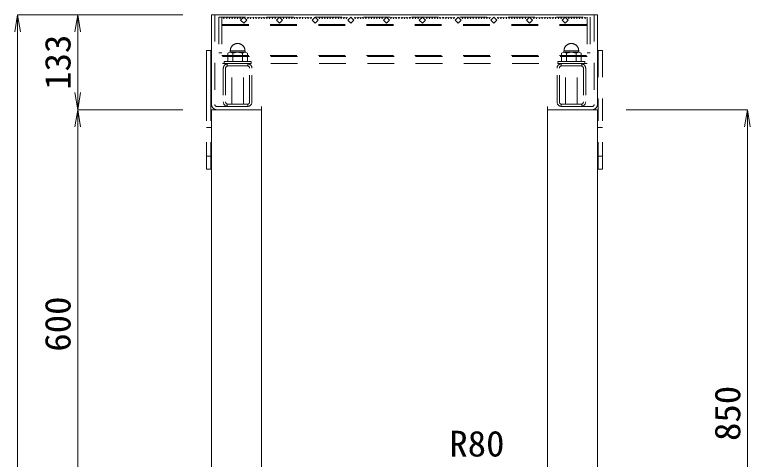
# Model space of a CAD drawing. Units: millimetres at full size. Extents: x -734 to 58102, y 49499 to 87169.
# Drawn here: x 42956 to 43986, y 77224 to 77846 of the extents above; entities that cross this region are included whole.
import ezdxf
from ezdxf.enums import TextEntityAlignment as Align

# ---------------------------------------------------------------- set-up
doc = ezdxf.new("R2010")
doc.units = ezdxf.units.MM
doc.header["$LTSCALE"] = 50
doc.linetypes.add('USER1', pattern=[1.35, 0.75, -0.6])
for name, color, linetype, lineweight in [('寸法線', 7, 'Continuous', 13), ('引出線', 4, 'Continuous', 13), ('本体', 2, 'Continuous', 20), ('ｸﾞﾚｰﾁﾝｸﾞ', 7, 'USER1', 9)]:
    doc.layers.add(name, color=color, linetype=linetype, lineweight=lineweight)
doc.styles.add('ＭＳ 明朝', font='')
doc.styles.get('ＭＳ 明朝').set_extended_font_data('MS Mincho')

# ---------------------------------------------------------------- blocks, each defined once
blk = doc.blocks.new('open_arrow')
at = {"color": 0, "linetype": 'Continuous', "lineweight": -2}
blk.add_lwpolyline([(7.5, 1.25), (0, 0), (7.5, -1.25)], dxfattribs=at)

msp = doc.modelspace()

# ---------------------------------------------------------------- linework, layer by layer
at = {"layer": '寸法線'}
for p, q in [((42960.26, 76863.03), (42960.26, 77846.03)), ((43191.67, 77846.03), (42960.26, 77846.03)), ((43044.4, 77846.03), (43044.4, 77713.03)), ((43191.67, 77846.03), (43044.4, 77846.03)), ((43044.4, 77713.03), (43044.4, 77113.03)), ((43191.67, 77713.03), (43044.4, 77713.03)), ((43191.67, 77713.03), (43044.4, 77713.03)), ((43811.67, 77713.03), (43981.53, 77713.03)), ((43981.53, 77713.03), (43981.53, 76863.03))]:
    msp.add_line(p, q, dxfattribs=at)
at = {"layer": '本体'}
for p, q in [((43231.67, 76863.03), (43231.67, 77713.03)), ((43301.67, 77713.03), (43231.67, 77713.03)), ((43301.67, 77207.07), (43301.67, 77713.03)), ((43701.67, 77207.07), (43701.67, 77713.03)), ((43771.67, 77713.03), (43701.67, 77713.03)), ((43771.67, 76863.03), (43771.67, 77713.03))]:
    msp.add_line(p, q, dxfattribs=at)
at = {"layer": 'ｸﾞﾚｰﾁﾝｸﾞ', "linetype": 'Continuous'}
for p, q in [((43231.67, 77846.03), (43771.67, 77846.03)), ((43231.67, 77846.03), (43231.67, 77720.53)), ((43771.67, 77846.03), (43771.67, 77720.53)), ((43224.67, 77796.03), (43224.67, 77713.03)), ((43224.67, 77796.03), (43230.67, 77796.03)), ((43230.67, 77796.03), (43230.67, 77713.03))]:
    msp.add_line(p, q, dxfattribs=at)
at = {"layer": 'ｸﾞﾚｰﾁﾝｸﾞ'}
for p, q in [((43236.17, 77846.03), (43236.17, 77720.53)), ((43767.17, 77846.03), (43767.17, 77720.53)), ((43241.67, 77842.53), (43241.67, 77792.53)), ((43246.17, 77842.53), (43246.17, 77777.53)), ((43246.17, 77842.53), (43246.17, 77792.53)), ((43248.17, 77842.53), (43249.07, 77840.43)), ((43249.07, 77840.43), (43249.97, 77842.53)), ((43251.97, 77842.53), (43252.87, 77840.43)), ((43252.87, 77840.43), (43253.77, 77842.53)), ((43255.77, 77842.53), (43256.67, 77840.43)), ((43256.67, 77840.43), (43257.57, 77842.53)), ((43259.57, 77842.53), (43260.47, 77840.43)), ((43260.47, 77840.43), (43261.37, 77842.53)), ((43263.37, 77842.53), (43264.27, 77840.43)), ((43264.27, 77840.43), (43265.17, 77842.53)), ((43267.17, 77842.53), (43268.07, 77840.43)), ((43268.07, 77840.43), (43268.97, 77842.53)), ((43270.97, 77842.53), (43271.87, 77840.43)), ((43271.87, 77840.43), (43272.77, 77842.53)), ((43276.67, 77842.53), (43272.43, 77838.29)), ((43272.43, 77838.29), (43276.67, 77834.05)), ((43280.92, 77838.29), (43276.67, 77842.53)), ((43276.67, 77834.05), (43280.92, 77838.29)), ((43281.67, 77842.53), (43282.57, 77840.43)), ((43282.57, 77840.43), (43283.47, 77842.53)), ((43285.47, 77842.53), (43286.37, 77840.43)), ((43286.37, 77840.43), (43287.27, 77842.53)), ((43289.27, 77842.53), (43290.17, 77840.43)), ((43290.17, 77840.43), (43291.07, 77842.53)), ((43293.07, 77842.53), (43293.97, 77840.43)), ((43293.97, 77840.43), (43294.87, 77842.53)), ((43296.87, 77842.53), (43297.77, 77840.43)), ((43297.77, 77840.43), (43298.67, 77842.53)), ((43300.67, 77842.53), (43301.57, 77840.43)), ((43301.57, 77840.43), (43302.47, 77842.53)), ((43304.47, 77842.53), (43305.37, 77840.43)), ((43305.37, 77840.43), (43306.27, 77842.53)), ((43308.27, 77842.53), (43309.17, 77840.43)), ((43309.17, 77840.43), (43310.07, 77842.53)), ((43312.07, 77842.53), (43312.97, 77840.43)), ((43312.97, 77840.43), (43313.87, 77842.53)), ((43315.87, 77842.53), (43316.77, 77840.43)), ((43316.77, 77840.43), (43317.67, 77842.53)), ((43319.67, 77842.53), (43320.57, 77840.43)), ((43320.57, 77840.43), (43321.47, 77842.53)), ((43326.67, 77842.53), (43322.43, 77838.29)), ((43322.43, 77838.29), (43326.67, 77834.05)), ((43330.92, 77838.29), (43326.67, 77842.53)), ((43326.67, 77834.05), (43330.92, 77838.29)), ((43331.67, 77842.53), (43332.57, 77840.43)), ((43332.57, 77840.43), (43333.47, 77842.53)), ((43335.47, 77842.53), (43336.37, 77840.43)), ((43336.37, 77840.43), (43337.27, 77842.53)), ((43339.27, 77842.53), (43340.17, 77840.43)), ((43340.17, 77840.43), (43341.07, 77842.53)), ((43343.07, 77842.53), (43343.97, 77840.43)), ((43343.97, 77840.43), (43344.87, 77842.53)), ((43346.87, 77842.53), (43347.77, 77840.43)), ((43347.77, 77840.43), (43348.67, 77842.53)), ((43350.67, 77842.53), (43351.57, 77840.43)), ((43351.57, 77840.43), (43352.47, 77842.53)), ((43354.47, 77842.53), (43355.37, 77840.43)), ((43355.37, 77840.43), (43356.27, 77842.53)), ((43358.27, 77842.53), (43359.17, 77840.43)), ((43359.17, 77840.43), (43360.07, 77842.53)), ((43362.07, 77842.53), (43362.97, 77840.43)), ((43362.97, 77840.43), (43363.87, 77842.53)), ((43365.87, 77842.53), (43366.77, 77840.43)), ((43366.77, 77840.43), (43367.67, 77842.53)), ((43369.67, 77842.53), (43370.57, 77840.43)), ((43370.57, 77840.43), (43371.47, 77842.53)), ((43376.67, 77842.53), (43372.43, 77838.29)), ((43372.43, 77838.29), (43376.67, 77834.05)), ((43380.92, 77838.29), (43376.67, 77842.53)), ((43376.67, 77834.05), (43380.92, 77838.29)), ((43381.67, 77842.53), (43382.57, 77840.43)), ((43382.57, 77840.43), (43383.47, 77842.53)), ((43385.47, 77842.53), (43386.37, 77840.43)), ((43386.37, 77840.43), (43387.27, 77842.53)), ((43389.27, 77842.53), (43390.17, 77840.43)), ((43390.17, 77840.43), (43391.07, 77842.53)), ((43393.07, 77842.53), (43393.97, 77840.43)), ((43393.97, 77840.43), (43394.87, 77842.53)), ((43396.87, 77842.53), (43397.77, 77840.43)), ((43397.77, 77840.43), (43398.67, 77842.53)), ((43400.67, 77842.53), (43401.57, 77840.43)), ((43401.57, 77840.43), (43402.47, 77842.53)), ((43404.47, 77842.53), (43405.37, 77840.43)), ((43405.37, 77840.43), (43406.27, 77842.53)), ((43408.27, 77842.53), (43409.17, 77840.43)), ((43409.17, 77840.43), (43410.07, 77842.53)), ((43412.07, 77842.53), (43412.97, 77840.43)), ((43412.97, 77840.43), (43413.87, 77842.53)), ((43415.87, 77842.53), (43416.77, 77840.43)), ((43416.77, 77840.43), (43417.67, 77842.53)), ((43419.67, 77842.53), (43420.57, 77840.43)), ((43420.57, 77840.43), (43421.47, 77842.53)), ((43426.67, 77842.53), (43422.43, 77838.29)), ((43422.43, 77838.29), (43426.67, 77834.05)), ((43430.92, 77838.29), (43426.67, 77842.53)), ((43426.67, 77834.05), (43430.92, 77838.29)), ((43431.67, 77842.53), (43432.57, 77840.43)), ((43432.57, 77840.43), (43433.47, 77842.53)), ((43435.47, 77842.53), (43436.37, 77840.43)), ((43436.37, 77840.43), (43437.27, 77842.53)), ((43439.27, 77842.53), (43440.17, 77840.43)), ((43440.17, 77840.43), (43441.07, 77842.53)), ((43443.07, 77842.53), (43443.97, 77840.43)), ((43443.97, 77840.43), (43444.87, 77842.53)), ((43446.87, 77842.53), (43447.77, 77840.43)), ((43447.77, 77840.43), (43448.67, 77842.53)), ((43450.67, 77842.53), (43451.57, 77840.43)), ((43451.57, 77840.43), (43452.47, 77842.53)), ((43454.47, 77842.53), (43455.37, 77840.43)), ((43455.37, 77840.43), (43456.27, 77842.53)), ((43458.27, 77842.53), (43459.17, 77840.43)), ((43459.17, 77840.43), (43460.07, 77842.53)), ((43462.07, 77842.53), (43462.97, 77840.43)), ((43462.97, 77840.43), (43463.87, 77842.53)), ((43465.87, 77842.53), (43466.77, 77840.43)), ((43466.77, 77840.43), (43467.67, 77842.53)), ((43469.67, 77842.53), (43470.58, 77840.43)), ((43470.58, 77840.43), (43471.47, 77842.53)), ((43476.67, 77842.53), (43472.43, 77838.29)), ((43472.43, 77838.29), (43476.67, 77834.05)), ((43480.92, 77838.29), (43476.67, 77842.53)), ((43476.67, 77834.05), (43480.92, 77838.29)), ((43481.67, 77842.53), (43482.57, 77840.43)), ((43482.57, 77840.43), (43483.47, 77842.53)), ((43485.47, 77842.53), (43486.37, 77840.43)), ((43486.37, 77840.43), (43487.27, 77842.53)), ((43489.27, 77842.53), (43490.17, 77840.43)), ((43490.17, 77840.43), (43491.07, 77842.53)), ((43493.07, 77842.53), (43493.97, 77840.43)), ((43493.97, 77840.43), (43494.87, 77842.53)), ((43496.87, 77842.53), (43497.77, 77840.43)), ((43497.77, 77840.43), (43498.67, 77842.53)), ((43500.67, 77842.53), (43501.57, 77840.43)), ((43502.67, 77842.53), (43501.78, 77840.43)), ((43505.58, 77840.43), (43504.68, 77842.53)), ((43506.47, 77842.53), (43505.58, 77840.43)), ((43509.37, 77840.43), (43508.48, 77842.53)), ((43510.27, 77842.53), (43509.37, 77840.43)), ((43513.17, 77840.43), (43512.28, 77842.53)), ((43514.08, 77842.53), (43513.17, 77840.43)), ((43516.98, 77840.43), (43516.08, 77842.53)), ((43517.87, 77842.53), (43516.98, 77840.43)), ((43520.78, 77840.43), (43519.87, 77842.53)), ((43521.67, 77842.53), (43520.78, 77840.43)), ((43522.43, 77838.29), (43526.68, 77842.53)), ((43526.68, 77834.05), (43522.43, 77838.29)), ((43526.68, 77842.53), (43530.92, 77838.29)), ((43530.92, 77838.29), (43526.68, 77834.05)), ((43532.77, 77840.43), (43531.87, 77842.53)), ((43533.68, 77842.53), (43532.77, 77840.43)), ((43536.58, 77840.43), (43535.68, 77842.53)), ((43537.48, 77842.53), (43536.58, 77840.43)), ((43540.38, 77840.43), (43539.48, 77842.53)), ((43541.28, 77842.53), (43540.38, 77840.43)), ((43544.18, 77840.43), (43543.28, 77842.53)), ((43545.08, 77842.53), (43544.18, 77840.43)), ((43547.98, 77840.43), (43547.08, 77842.53)), ((43548.88, 77842.53), (43547.98, 77840.43)), ((43551.78, 77840.43), (43550.88, 77842.53)), ((43552.68, 77842.53), (43551.78, 77840.43)), ((43555.58, 77840.43), (43554.68, 77842.53)), ((43556.48, 77842.53), (43555.58, 77840.43)), ((43559.38, 77840.43), (43558.48, 77842.53)), ((43560.28, 77842.53), (43559.38, 77840.43)), ((43563.18, 77840.43), (43562.28, 77842.53)), ((43564.08, 77842.53), (43563.18, 77840.43)), ((43566.98, 77840.43), (43566.08, 77842.53)), ((43567.88, 77842.53), (43566.98, 77840.43)), ((43570.78, 77840.43), (43569.88, 77842.53)), ((43571.68, 77842.53), (43570.78, 77840.43)), ((43572.43, 77838.29), (43576.68, 77842.53)), ((43576.68, 77834.05), (43572.43, 77838.29)), ((43576.68, 77842.53), (43580.92, 77838.29)), ((43580.92, 77838.29), (43576.68, 77834.05)), ((43582.77, 77840.43), (43581.87, 77842.53)), ((43583.68, 77842.53), (43582.77, 77840.43)), ((43586.58, 77840.43), (43585.67, 77842.53)), ((43587.48, 77842.53), (43586.58, 77840.43)), ((43590.37, 77840.43), (43589.47, 77842.53)), ((43591.28, 77842.53), (43590.37, 77840.43)), ((43594.17, 77840.43), (43593.27, 77842.53)), ((43595.08, 77842.53), (43594.17, 77840.43)), ((43597.97, 77840.43), (43597.07, 77842.53)), ((43598.88, 77842.53), (43597.97, 77840.43)), ((43601.77, 77840.43), (43600.87, 77842.53)), ((43602.68, 77842.53), (43601.77, 77840.43)), ((43605.57, 77840.43), (43604.67, 77842.53)), ((43606.48, 77842.53), (43605.57, 77840.43)), ((43609.37, 77840.43), (43608.47, 77842.53)), ((43610.28, 77842.53), (43609.37, 77840.43)), ((43613.17, 77840.43), (43612.27, 77842.53)), ((43614.08, 77842.53), (43613.17, 77840.43)), ((43616.97, 77840.43), (43616.07, 77842.53)), ((43617.88, 77842.53), (43616.97, 77840.43)), ((43620.77, 77840.43), (43619.87, 77842.53)), ((43621.67, 77842.53), (43620.77, 77840.43)), ((43622.43, 77838.29), (43626.68, 77842.53)), ((43626.68, 77834.05), (43622.43, 77838.29)), ((43626.68, 77842.53), (43630.92, 77838.29)), ((43630.92, 77838.29), (43626.68, 77834.05)), ((43632.77, 77840.43), (43631.87, 77842.53)), ((43633.68, 77842.53), (43632.77, 77840.43)), ((43636.58, 77840.43), (43635.68, 77842.53)), ((43637.48, 77842.53), (43636.58, 77840.43)), ((43640.38, 77840.43), (43639.48, 77842.53)), ((43641.28, 77842.53), (43640.38, 77840.43)), ((43644.18, 77840.43), (43643.28, 77842.53)), ((43645.08, 77842.53), (43644.18, 77840.43)), ((43647.98, 77840.43), (43647.08, 77842.53)), ((43648.87, 77842.53), (43647.98, 77840.43)), ((43651.78, 77840.43), (43650.88, 77842.53)), ((43652.68, 77842.53), (43651.78, 77840.43)), ((43655.58, 77840.43), (43654.68, 77842.53)), ((43656.48, 77842.53), (43655.58, 77840.43)), ((43659.38, 77840.43), (43658.48, 77842.53)), ((43660.28, 77842.53), (43659.38, 77840.43)), ((43663.18, 77840.43), (43662.28, 77842.53)), ((43664.08, 77842.53), (43663.18, 77840.43)), ((43666.98, 77840.43), (43666.08, 77842.53)), ((43667.88, 77842.53), (43666.98, 77840.43)), ((43670.78, 77840.43), (43669.88, 77842.53)), ((43671.68, 77842.53), (43670.78, 77840.43)), ((43672.43, 77838.29), (43676.68, 77842.53)), ((43676.68, 77834.05), (43672.43, 77838.29)), ((43676.68, 77842.53), (43680.92, 77838.29)), ((43680.92, 77838.29), (43676.68, 77834.05)), ((43682.77, 77840.43), (43681.87, 77842.53)), ((43683.68, 77842.53), (43682.77, 77840.43)), ((43686.58, 77840.43), (43685.68, 77842.53)), ((43687.48, 77842.53), (43686.58, 77840.43)), ((43690.38, 77840.43), (43689.48, 77842.53)), ((43691.28, 77842.53), (43690.38, 77840.43)), ((43694.18, 77840.43), (43693.28, 77842.53)), ((43695.08, 77842.53), (43694.18, 77840.43)), ((43697.98, 77840.43), (43697.08, 77842.53)), ((43698.88, 77842.53), (43697.98, 77840.43)), ((43701.78, 77840.43), (43700.88, 77842.53)), ((43702.68, 77842.53), (43701.78, 77840.43)), ((43705.58, 77840.43), (43704.68, 77842.53)), ((43706.48, 77842.53), (43705.58, 77840.43)), ((43709.38, 77840.43), (43708.48, 77842.53)), ((43710.28, 77842.53), (43709.38, 77840.43)), ((43713.18, 77840.43), (43712.28, 77842.53)), ((43714.08, 77842.53), (43713.18, 77840.43)), ((43716.98, 77840.43), (43716.08, 77842.53)), ((43717.88, 77842.53), (43716.98, 77840.43)), ((43720.78, 77840.43), (43719.88, 77842.53)), ((43721.68, 77842.53), (43720.78, 77840.43)), ((43722.43, 77838.29), (43726.68, 77842.53)), ((43726.68, 77834.05), (43722.43, 77838.29)), ((43726.68, 77842.53), (43730.92, 77838.29)), ((43730.92, 77838.29), (43726.68, 77834.05)), ((43731.48, 77840.43), (43730.58, 77842.53)), ((43732.38, 77842.53), (43731.48, 77840.43)), ((43735.28, 77840.43), (43734.38, 77842.53)), ((43736.18, 77842.53), (43735.28, 77840.43)), ((43739.08, 77840.43), (43738.18, 77842.53)), ((43739.98, 77842.53), (43739.08, 77840.43)), ((43742.88, 77840.43), (43741.98, 77842.53)), ((43743.78, 77842.53), (43742.88, 77840.43)), ((43746.68, 77840.43), (43745.78, 77842.53)), ((43747.58, 77842.53), (43746.68, 77840.43)), ((43750.48, 77840.43), (43749.58, 77842.53)), ((43751.38, 77842.53), (43750.48, 77840.43)), ((43754.28, 77840.43), (43753.38, 77842.53)), ((43755.18, 77842.53), (43754.28, 77840.43)), ((43757.18, 77842.53), (43757.18, 77777.53)), ((43757.18, 77842.53), (43757.18, 77792.53)), ((43761.68, 77842.53), (43761.68, 77792.53)), ((43246.17, 77832.53), (43757.18, 77832.53)), ((43246.17, 77831.03), (43757.18, 77831.03)), ((43241.67, 77792.53), (43246.17, 77792.53)), ((43254.32, 77792.33), (43257.79, 77793.53)), ((43254.32, 77780.53), (43254.32, 77792.33)), ((43257.79, 77795.53), (43278.56, 77795.53)), ((43257.79, 77793.53), (43257.79, 77795.53)), ((43257.79, 77793.53), (43261.25, 77792.33)), ((43278.56, 77793.53), (43257.79, 77793.53)), ((43261.25, 77792.33), (43268.17, 77793.53)), ((43261.25, 77780.53), (43261.25, 77792.33)), ((43268.17, 77793.53), (43275.1, 77792.33)), ((43275.1, 77792.33), (43278.56, 77793.53)), ((43275.1, 77792.33), (43275.1, 77780.53)), ((43278.56, 77795.53), (43278.56, 77793.53)), ((43278.56, 77793.53), (43282.02, 77792.33)), ((43282.02, 77792.33), (43282.02, 77780.53)), ((43724.79, 77793.53), (43721.33, 77792.33)), ((43721.33, 77792.33), (43721.33, 77780.53)), ((43745.56, 77795.53), (43724.79, 77795.53)), ((43724.79, 77795.53), (43724.79, 77793.53)), ((43728.25, 77792.33), (43724.79, 77793.53)), ((43724.79, 77793.53), (43745.56, 77793.53)), ((43735.17, 77793.53), (43728.25, 77792.33)), ((43728.25, 77792.33), (43728.25, 77780.53)), ((43742.1, 77792.33), (43735.17, 77793.53)), ((43745.56, 77793.53), (43742.1, 77792.33)), ((43742.1, 77780.53), (43742.1, 77792.33)), ((43745.56, 77793.53), (43745.56, 77795.53)), ((43749.02, 77792.33), (43745.56, 77793.53)), ((43749.02, 77780.53), (43749.02, 77792.33)), ((43761.68, 77792.53), (43757.18, 77792.53)), ((43772.67, 77796.03), (43772.67, 77713.03)), ((43778.67, 77796.03), (43772.67, 77796.03)), ((43778.67, 77796.03), (43778.67, 77713.03)), ((43246.17, 77789.03), (43757.18, 77789.03)), ((43757.18, 77787.53), (43246.17, 77787.53)), ((43757.18, 77777.53), (43246.17, 77777.53)), ((43249.17, 77780.53), (43287.17, 77780.53)), ((43249.17, 77780.53), (43268.17, 77780.53)), ((43249.17, 77777.53), (43249.17, 77780.53)), ((43287.17, 77777.53), (43249.17, 77777.53)), ((43253.67, 77777.47), (43253.67, 77774.2)), ((43268.17, 77780.53), (43254.32, 77780.53)), ((43281.77, 77777.53), (43254.57, 77777.53)), ((43281.77, 77777.53), (43254.57, 77777.53)), ((43281.77, 77777.53), (43254.57, 77777.53)), ((43281.77, 77774.33), (43254.57, 77774.33)), ((43260.17, 77720.73), (43260.17, 77777.53)), ((43260.17, 77777.53), (43276.17, 77777.53)), ((43268.17, 77780.53), (43261.25, 77780.53)), ((43282.02, 77780.53), (43268.17, 77780.53)), ((43276.17, 77720.73), (43276.17, 77777.53)), ((43282.67, 77777.47), (43282.67, 77774.2)), ((43287.17, 77780.53), (43287.17, 77777.53)), ((43754.17, 77780.53), (43716.17, 77780.53)), ((43716.17, 77780.53), (43716.17, 77777.53)), ((43716.17, 77777.53), (43754.17, 77777.53)), ((43720.67, 77777.47), (43720.67, 77774.2)), ((43721.33, 77780.53), (43735.17, 77780.53)), ((43721.57, 77777.53), (43748.78, 77777.53)), ((43721.57, 77777.53), (43748.77, 77777.53)), ((43721.57, 77774.33), (43748.78, 77774.33)), ((43721.58, 77777.53), (43748.78, 77777.53)), ((43727.17, 77720.73), (43727.17, 77777.53)), ((43743.18, 77777.53), (43727.17, 77777.53)), ((43735.17, 77780.53), (43749.02, 77780.53)), ((43754.17, 77780.53), (43735.17, 77780.53)), ((43735.17, 77780.53), (43742.1, 77780.53)), ((43743.18, 77720.73), (43743.18, 77777.53)), ((43749.67, 77777.47), (43749.67, 77774.2)), ((43754.17, 77777.53), (43754.17, 77780.53)), ((43248.17, 77771.13), (43248.17, 77723.93)), ((43251.37, 77771.13), (43251.37, 77723.93)), ((43284.97, 77723.93), (43284.97, 77771.13)), ((43288.17, 77723.93), (43288.17, 77771.13)), ((43715.18, 77723.93), (43715.18, 77771.13)), ((43718.38, 77723.93), (43718.38, 77771.13)), ((43751.97, 77771.13), (43751.97, 77723.93)), ((43755.18, 77771.13), (43755.18, 77723.93)), ((43253.67, 77720.86), (43253.67, 77717.59)), ((43254.57, 77720.73), (43281.77, 77720.73)), ((43282.67, 77720.86), (43282.67, 77717.59)), ((43720.67, 77720.86), (43720.67, 77717.59)), ((43748.78, 77720.73), (43721.57, 77720.73)), ((43749.67, 77720.86), (43749.67, 77717.59)), ((43224.67, 77630.03), (43224.67, 77713.03)), ((43230.68, 77630.03), (43230.68, 77713.03)), ((43239.17, 77717.53), (43301.67, 77717.53)), ((43254.57, 77717.53), (43281.77, 77717.53)), ((43301.67, 77717.53), (43301.67, 77713.03)), ((43764.17, 77717.53), (43701.67, 77717.53)), ((43701.67, 77717.53), (43701.67, 77713.03)), ((43748.78, 77717.53), (43721.57, 77717.53)), ((43772.67, 77630.03), (43772.67, 77713.03)), ((43778.67, 77630.03), (43778.67, 77713.03)), ((43224.67, 77688.03), (43230.67, 77688.03)), ((43772.68, 77688.03), (43778.68, 77688.03)), ((43224.67, 77648.03), (43230.67, 77648.03)), ((43772.68, 77648.03), (43778.68, 77648.03)), ((43224.67, 77630.03), (43230.68, 77630.03)), ((43778.67, 77630.03), (43772.67, 77630.03))]:
    msp.add_line(p, q, dxfattribs=at)
at = {"layer": 'ｸﾞﾚｰﾁﾝｸﾞ', "lineweight": 5}
msp.add_line((43241.67, 77842.53), (43761.68, 77842.53), dxfattribs=at)
at = {"layer": 'ｸﾞﾚｰﾁﾝｸﾞ'}
for centre, radius, start, end in [((43268.17, 77795.53), 10.25, 0, 180), ((43735.17, 77795.53), 10.25, 0, 180), ((43254.57, 77771.13), 6.4, 90, 180), ((43254.57, 77771.13), 3.2, 90, 180), ((43281.77, 77771.13), 6.4, 0, 90), ((43281.77, 77771.13), 3.2, 0, 90), ((43721.57, 77771.13), 6.4, 90, 180), ((43721.57, 77771.13), 3.2, 90, 180), ((43748.78, 77771.13), 6.4, 0, 90), ((43748.78, 77771.13), 3.2, 0, 90), ((43239.17, 77720.53), 7.5, 180, 270), ((43239.17, 77720.53), 3, 180, 270), ((43254.57, 77723.93), 6.4, 180, 270), ((43254.57, 77723.93), 3.2, 180, 270), ((43281.77, 77723.93), 6.4, 270, 0), ((43281.77, 77723.93), 3.2, 270, 0), ((43721.57, 77723.93), 6.4, 180, 270), ((43721.57, 77723.93), 3.2, 180, 270), ((43748.78, 77723.93), 6.4, 270, 0), ((43748.78, 77723.93), 3.2, 270, 0), ((43764.17, 77720.53), 7.5, 270, 0), ((43764.17, 77720.53), 3, 270, 0)]:
    msp.add_arc(centre, radius, start, end, dxfattribs=at)

# ---------------------------------------------------------------- block references
at = {"layer": '寸法線', "xscale": 3.2, "yscale": 3.2}
for p, rotation in [((42960.26, 77846.03), 270), ((43044.4, 77846.03), 270), ((43044.4, 77713.03), 90), ((43044.4, 77713.03), 270), ((43981.53, 77713.03), 270)]:
    msp.add_blockref('open_arrow', p, dxfattribs=dict(at, rotation=rotation))

# ---------------------------------------------------------------- texts
at = {"layer": '寸法線', "style": 'ＭＳ 明朝', "width": 1.05}
for s, p in [('133', (43016.4, 77779.53)), ('600', (43016.4, 77413.03)), ('850', (43953.53, 77288.03))]:
    msp.add_text(s, height=36.03, rotation=90, dxfattribs=at).set_placement(p, align=Align.MIDDLE_CENTER)
at = {"layer": '引出線', "style": 'ＭＳ 明朝', "width": 1.05}
msp.add_text('R80', height=36.03, dxfattribs=at).set_placement((43641.58, 77263.69), align=Align.TOP_RIGHT)

doc.saveas('drawing.dxf')
